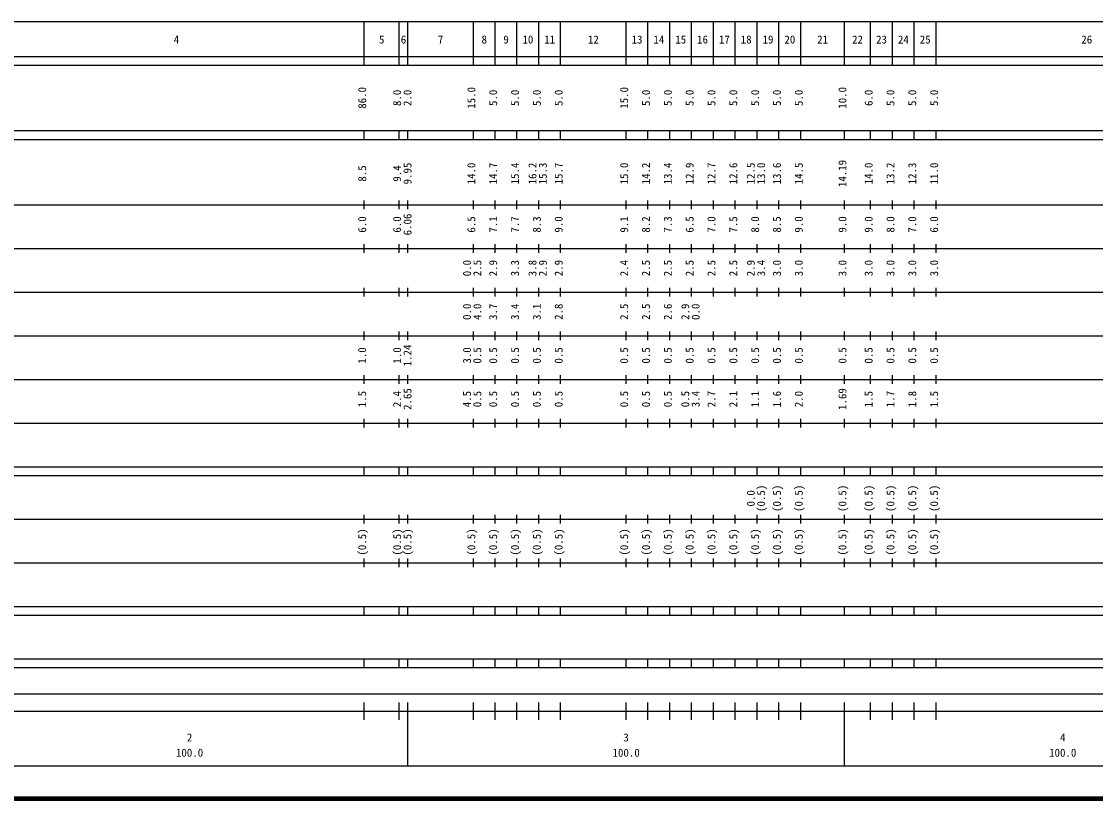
# Model space of a CAD drawing. Units: millimetres on the paper, enlarged 1000 times. Extents: x 40000 to 680000, y 20000 to 380000.
# Drawn here: x 179503 to 425509, y 20000 to 198000 of the extents above; entities that cross this region are included whole.
import ezdxf
from ezdxf.enums import TextEntityAlignment as Align

# ---------------------------------------------------------------- set-up
doc = ezdxf.new("R2010")
doc.units = ezdxf.units.MM
doc.header["$LTSCALE"] = 1000
doc.layers.add('M-TTL', color=2, linetype='Continuous', lineweight=140)
doc.layers.add('M-TTL-BAND', color=7, linetype='Continuous', lineweight=25)
doc.styles.add('ＭＳ ゴシック', font='')
doc.styles.get('ＭＳ ゴシック').set_extended_font_data('MS Gothic')

msp = doc.modelspace()

# ---------------------------------------------------------------- linework, layer by layer
at = {"layer": 'M-TTL'}
msp.add_line((40000, 20000), (680000, 20000), dxfattribs=at)
at = {"layer": 'M-TTL-BAND'}
for p, q in [((68000, 198000), (579000, 198000)), ((258000, 188000), (258000, 198000)), ((266000, 188000), (266000, 198000)), ((268000, 188000), (268000, 198000)), ((283000, 188000), (283000, 198000)), ((288000, 188000), (288000, 198000)), ((293000, 188000), (293000, 198000)), ((298000, 188000), (298000, 198000)), ((303000, 188000), (303000, 198000)), ((318000, 188000), (318000, 198000)), ((323000, 188000), (323000, 198000)), ((328000, 188000), (328000, 198000)), ((333000, 188000), (333000, 198000)), ((338000, 188000), (338000, 198000)), ((343000, 188000), (343000, 198000)), ((348000, 188000), (348000, 198000)), ((353000, 188000), (353000, 198000)), ((358000, 188000), (358000, 198000)), ((368000, 188000), (368000, 198000)), ((374000, 188000), (374000, 198000)), ((379000, 188000), (379000, 198000)), ((384000, 188000), (384000, 198000)), ((389000, 188000), (389000, 198000)), ((40000, 190000), (579000, 190000)), ((40000, 188000), (579000, 188000)), ((40000, 173000), (579000, 173000)), ((258000, 171000), (258000, 173000)), ((266000, 171000), (266000, 173000)), ((268000, 171000), (268000, 173000)), ((283000, 171000), (283000, 173000)), ((288000, 171000), (288000, 173000)), ((293000, 171000), (293000, 173000)), ((298000, 171000), (298000, 173000)), ((303000, 171000), (303000, 173000)), ((318000, 171000), (318000, 173000)), ((323000, 171000), (323000, 173000)), ((328000, 171000), (328000, 173000)), ((333000, 171000), (333000, 173000)), ((338000, 171000), (338000, 173000)), ((343000, 171000), (343000, 173000)), ((348000, 171000), (348000, 173000)), ((353000, 171000), (353000, 173000)), ((358000, 171000), (358000, 173000)), ((368000, 171000), (368000, 173000)), ((374000, 171000), (374000, 173000)), ((379000, 171000), (379000, 173000)), ((384000, 171000), (384000, 173000)), ((389000, 171000), (389000, 173000)), ((40000, 171000), (579000, 171000)), ((40000, 156000), (579000, 156000)), ((258000, 155000), (258000, 157000)), ((266000, 155000), (266000, 157000)), ((268000, 155000), (268000, 157000)), ((283000, 155000), (283000, 157000)), ((288000, 155000), (288000, 157000)), ((293000, 155000), (293000, 157000)), ((298000, 155000), (298000, 157000)), ((303000, 155000), (303000, 157000)), ((318000, 155000), (318000, 157000)), ((323000, 155000), (323000, 157000)), ((328000, 155000), (328000, 157000)), ((333000, 155000), (333000, 157000)), ((338000, 155000), (338000, 157000)), ((343000, 155000), (343000, 157000)), ((348000, 155000), (348000, 157000)), ((353000, 155000), (353000, 157000)), ((358000, 155000), (358000, 157000)), ((368000, 155000), (368000, 157000)), ((374000, 155000), (374000, 157000)), ((379000, 155000), (379000, 157000)), ((384000, 155000), (384000, 157000)), ((389000, 155000), (389000, 157000)), ((46000, 146000), (579000, 146000)), ((258000, 145000), (258000, 147000)), ((266000, 145000), (266000, 147000)), ((268000, 145000), (268000, 147000)), ((283000, 145000), (283000, 147000)), ((288000, 145000), (288000, 147000)), ((293000, 145000), (293000, 147000)), ((298000, 145000), (298000, 147000)), ((303000, 145000), (303000, 147000)), ((318000, 145000), (318000, 147000)), ((323000, 145000), (323000, 147000)), ((328000, 145000), (328000, 147000)), ((333000, 145000), (333000, 147000)), ((338000, 145000), (338000, 147000)), ((343000, 145000), (343000, 147000)), ((348000, 145000), (348000, 147000)), ((353000, 145000), (353000, 147000)), ((358000, 145000), (358000, 147000)), ((368000, 145000), (368000, 147000)), ((374000, 145000), (374000, 147000)), ((379000, 145000), (379000, 147000)), ((384000, 145000), (384000, 147000)), ((389000, 145000), (389000, 147000)), ((52000, 136000), (579000, 136000)), ((258000, 135000), (258000, 137000)), ((266000, 135000), (266000, 137000)), ((268000, 135000), (268000, 137000)), ((283000, 135000), (283000, 137000)), ((288000, 135000), (288000, 137000)), ((293000, 135000), (293000, 137000)), ((298000, 135000), (298000, 137000)), ((303000, 135000), (303000, 137000)), ((318000, 135000), (318000, 137000)), ((323000, 135000), (323000, 137000)), ((328000, 135000), (328000, 137000)), ((333000, 135000), (333000, 137000)), ((338000, 135000), (338000, 137000)), ((343000, 135000), (343000, 137000)), ((348000, 135000), (348000, 137000)), ((353000, 135000), (353000, 137000)), ((358000, 135000), (358000, 137000)), ((368000, 135000), (368000, 137000)), ((374000, 135000), (374000, 137000)), ((379000, 135000), (379000, 137000)), ((384000, 135000), (384000, 137000)), ((389000, 135000), (389000, 137000)), ((46000, 126000), (579000, 126000)), ((258000, 125000), (258000, 127000)), ((266000, 125000), (266000, 127000)), ((268000, 125000), (268000, 127000)), ((283000, 125000), (283000, 127000)), ((288000, 125000), (288000, 127000)), ((293000, 125000), (293000, 127000)), ((298000, 125000), (298000, 127000)), ((303000, 125000), (303000, 127000)), ((318000, 125000), (318000, 127000)), ((323000, 125000), (323000, 127000)), ((328000, 125000), (328000, 127000)), ((333000, 125000), (333000, 127000)), ((338000, 125000), (338000, 127000)), ((343000, 125000), (343000, 127000)), ((348000, 125000), (348000, 127000)), ((353000, 125000), (353000, 127000)), ((358000, 125000), (358000, 127000)), ((368000, 125000), (368000, 127000)), ((374000, 125000), (374000, 127000)), ((379000, 125000), (379000, 127000)), ((384000, 125000), (384000, 127000)), ((389000, 125000), (389000, 127000)), ((52000, 116000), (579000, 116000)), ((258000, 115000), (258000, 117000)), ((266000, 115000), (266000, 117000)), ((268000, 115000), (268000, 117000)), ((283000, 115000), (283000, 117000)), ((288000, 115000), (288000, 117000)), ((293000, 115000), (293000, 117000)), ((298000, 115000), (298000, 117000)), ((303000, 115000), (303000, 117000)), ((318000, 115000), (318000, 117000)), ((323000, 115000), (323000, 117000)), ((328000, 115000), (328000, 117000)), ((333000, 115000), (333000, 117000)), ((338000, 115000), (338000, 117000)), ((343000, 115000), (343000, 117000)), ((348000, 115000), (348000, 117000)), ((353000, 115000), (353000, 117000)), ((358000, 115000), (358000, 117000)), ((368000, 115000), (368000, 117000)), ((374000, 115000), (374000, 117000)), ((379000, 115000), (379000, 117000)), ((384000, 115000), (384000, 117000)), ((389000, 115000), (389000, 117000)), ((46000, 106000), (579000, 106000)), ((258000, 105000), (258000, 107000)), ((266000, 105000), (266000, 107000)), ((268000, 105000), (268000, 107000)), ((283000, 105000), (283000, 107000)), ((288000, 105000), (288000, 107000)), ((293000, 105000), (293000, 107000)), ((298000, 105000), (298000, 107000)), ((303000, 105000), (303000, 107000)), ((318000, 105000), (318000, 107000)), ((323000, 105000), (323000, 107000)), ((328000, 105000), (328000, 107000)), ((333000, 105000), (333000, 107000)), ((338000, 105000), (338000, 107000)), ((343000, 105000), (343000, 107000)), ((348000, 105000), (348000, 107000)), ((353000, 105000), (353000, 107000)), ((358000, 105000), (358000, 107000)), ((368000, 105000), (368000, 107000)), ((374000, 105000), (374000, 107000)), ((379000, 105000), (379000, 107000)), ((384000, 105000), (384000, 107000)), ((389000, 105000), (389000, 107000)), ((40000, 96000), (579000, 96000)), ((258000, 94000), (258000, 96000)), ((266000, 94000), (266000, 96000)), ((268000, 94000), (268000, 96000)), ((283000, 94000), (283000, 96000)), ((288000, 94000), (288000, 96000)), ((293000, 94000), (293000, 96000)), ((298000, 94000), (298000, 96000)), ((303000, 94000), (303000, 96000)), ((318000, 94000), (318000, 96000)), ((323000, 94000), (323000, 96000)), ((328000, 94000), (328000, 96000)), ((333000, 94000), (333000, 96000)), ((338000, 94000), (338000, 96000)), ((343000, 94000), (343000, 96000)), ((348000, 94000), (348000, 96000)), ((353000, 94000), (353000, 96000)), ((358000, 94000), (358000, 96000)), ((368000, 94000), (368000, 96000)), ((374000, 94000), (374000, 96000)), ((379000, 94000), (379000, 96000)), ((384000, 94000), (384000, 96000)), ((389000, 94000), (389000, 96000)), ((40000, 94000), (579000, 94000)), ((49000, 84000), (579000, 84000)), ((258000, 83000), (258000, 85000)), ((266000, 83000), (266000, 85000)), ((268000, 83000), (268000, 85000)), ((283000, 83000), (283000, 85000)), ((288000, 83000), (288000, 85000)), ((293000, 83000), (293000, 85000)), ((298000, 83000), (298000, 85000)), ((303000, 83000), (303000, 85000)), ((318000, 83000), (318000, 85000)), ((323000, 83000), (323000, 85000)), ((328000, 83000), (328000, 85000)), ((333000, 83000), (333000, 85000)), ((338000, 83000), (338000, 85000)), ((343000, 83000), (343000, 85000)), ((348000, 83000), (348000, 85000)), ((353000, 83000), (353000, 85000)), ((358000, 83000), (358000, 85000)), ((368000, 83000), (368000, 85000)), ((374000, 83000), (374000, 85000)), ((379000, 83000), (379000, 85000)), ((384000, 83000), (384000, 85000)), ((389000, 83000), (389000, 85000)), ((40000, 74000), (579000, 74000)), ((258000, 73000), (258000, 75000)), ((266000, 73000), (266000, 75000)), ((268000, 73000), (268000, 75000)), ((283000, 73000), (283000, 75000)), ((288000, 73000), (288000, 75000)), ((293000, 73000), (293000, 75000)), ((298000, 73000), (298000, 75000)), ((303000, 73000), (303000, 75000)), ((318000, 73000), (318000, 75000)), ((323000, 73000), (323000, 75000)), ((328000, 73000), (328000, 75000)), ((333000, 73000), (333000, 75000)), ((338000, 73000), (338000, 75000)), ((343000, 73000), (343000, 75000)), ((348000, 73000), (348000, 75000)), ((353000, 73000), (353000, 75000)), ((358000, 73000), (358000, 75000)), ((368000, 73000), (368000, 75000)), ((374000, 73000), (374000, 75000)), ((379000, 73000), (379000, 75000)), ((384000, 73000), (384000, 75000)), ((389000, 73000), (389000, 75000)), ((40000, 64000), (579000, 64000)), ((258000, 62000), (258000, 64000)), ((266000, 62000), (266000, 64000)), ((268000, 62000), (268000, 64000)), ((283000, 62000), (283000, 64000)), ((288000, 62000), (288000, 64000)), ((293000, 62000), (293000, 64000)), ((298000, 62000), (298000, 64000)), ((303000, 62000), (303000, 64000)), ((318000, 62000), (318000, 64000)), ((323000, 62000), (323000, 64000)), ((328000, 62000), (328000, 64000)), ((333000, 62000), (333000, 64000)), ((338000, 62000), (338000, 64000)), ((343000, 62000), (343000, 64000)), ((348000, 62000), (348000, 64000)), ((353000, 62000), (353000, 64000)), ((358000, 62000), (358000, 64000)), ((368000, 62000), (368000, 64000)), ((374000, 62000), (374000, 64000)), ((379000, 62000), (379000, 64000)), ((384000, 62000), (384000, 64000)), ((389000, 62000), (389000, 64000)), ((40000, 62000), (579000, 62000)), ((40000, 52000), (579000, 52000)), ((258000, 50000), (258000, 52000)), ((266000, 50000), (266000, 52000)), ((268000, 50000), (268000, 52000)), ((283000, 50000), (283000, 52000)), ((288000, 50000), (288000, 52000)), ((293000, 50000), (293000, 52000)), ((298000, 50000), (298000, 52000)), ((303000, 50000), (303000, 52000)), ((318000, 50000), (318000, 52000)), ((323000, 50000), (323000, 52000)), ((328000, 50000), (328000, 52000)), ((333000, 50000), (333000, 52000)), ((338000, 50000), (338000, 52000)), ((343000, 50000), (343000, 52000)), ((348000, 50000), (348000, 52000)), ((353000, 50000), (353000, 52000)), ((358000, 50000), (358000, 52000)), ((368000, 50000), (368000, 52000)), ((374000, 50000), (374000, 52000)), ((379000, 50000), (379000, 52000)), ((384000, 50000), (384000, 52000)), ((389000, 50000), (389000, 52000)), ((40000, 50000), (579000, 50000)), ((71000, 44000), (565000, 44000)), ((258000, 38000), (258000, 42000)), ((266000, 38000), (266000, 42000)), ((268000, 27500), (268000, 42000)), ((283000, 38000), (283000, 42000)), ((288000, 38000), (288000, 42000)), ((293000, 38000), (293000, 42000)), ((298000, 38000), (298000, 42000)), ((303000, 38000), (303000, 42000)), ((318000, 38000), (318000, 42000)), ((323000, 38000), (323000, 42000)), ((328000, 38000), (328000, 42000)), ((333000, 38000), (333000, 42000)), ((338000, 38000), (338000, 42000)), ((343000, 38000), (343000, 42000)), ((348000, 38000), (348000, 42000)), ((353000, 38000), (353000, 42000)), ((358000, 38000), (358000, 42000)), ((368000, 27500), (368000, 42000)), ((374000, 38000), (374000, 42000)), ((379000, 38000), (379000, 42000)), ((384000, 38000), (384000, 42000)), ((389000, 38000), (389000, 42000)), ((40000, 40000), (579000, 40000)), ((68000, 27500), (579000, 27500))]:
    msp.add_line(p, q, dxfattribs=at)

# ---------------------------------------------------------------- texts
at = {"layer": 'M-TTL-BAND', "style": 'ＭＳ ゴシック'}
for s, p in [('4', (215000, 192405)), ('5', (262000, 192405)), ('6', (267000, 192405)), ('7', (275500, 192405)), ('8', (285500, 192405)), ('9', (290500, 192405)), ('10', (295500, 192405)), ('11', (300500, 192405)), ('12', (310500, 192405)), ('13', (320500, 192405)), ('14', (325500, 192405)), ('15', (330500, 192405)), ('16', (335500, 192405)), ('17', (340500, 192405)), ('18', (345500, 192405)), ('19', (350500, 192405)), ('20', (355500, 192405)), ('21', (363000, 192405)), ('22', (371000, 192405)), ('23', (376500, 192405)), ('24', (381500, 192405)), ('25', (386500, 192405)), ('26', (423500, 192405)), ('2', (218000, 32523)), ('3', (318000, 32523)), ('4', (418000, 32523)), ('100.0', (218000, 29033)), ('100.0', (318000, 29033)), ('100.0', (418000, 29033))]:
    msp.add_text(s, height=1833, dxfattribs=at).set_placement(p, align=Align.BOTTOM_CENTER)
for s, p in [('86.0', (259000, 180500)), ('8.0', (267000, 180500)), ('2.0', (269380, 180500)), ('15.0', (284000, 180500)), ('5.0', (289000, 180500)), ('5.0', (294000, 180500)), ('5.0', (299000, 180500)), ('5.0', (304000, 180500)), ('15.0', (319000, 180500)), ('5.0', (324000, 180500)), ('5.0', (329000, 180500)), ('5.0', (334000, 180500)), ('5.0', (339000, 180500)), ('5.0', (344000, 180500)), ('5.0', (349000, 180500)), ('5.0', (354000, 180500)), ('5.0', (359000, 180500)), ('10.0', (369000, 180500)), ('6.0', (375000, 180500)), ('5.0', (380000, 180500)), ('5.0', (385000, 180500)), ('5.0', (390000, 180500)), ('8.5', (259000, 163174)), ('9.4', (267000, 163174)), ('9.95', (269380, 163174)), ('14.0', (284000, 163174)), ('14.7', (289000, 163174)), ('15.4', (294000, 163174)), ('16.2', (298000, 163174)), ('15.3', (300370, 163174)), ('15.7', (304000, 163174)), ('15.0', (319000, 163174)), ('14.2', (324000, 163174)), ('13.4', (329000, 163174)), ('12.9', (334000, 163174)), ('12.7', (339000, 163174)), ('12.6', (344000, 163174)), ('12.5', (348000, 163174)), ('13.0', (350370, 163174)), ('13.6', (354000, 163174)), ('14.5', (359000, 163174)), ('14.19', (369000, 163174)), ('14.0', (375000, 163174)), ('13.2', (380000, 163174)), ('12.3', (385000, 163174)), ('11.0', (390000, 163174)), ('6.0', (259000, 151500)), ('6.0', (267000, 151500)), ('6.06', (269380, 151500)), ('6.5', (284000, 151500)), ('7.1', (289000, 151500)), ('7.7', (294000, 151500)), ('8.3', (299000, 151500)), ('9.0', (304000, 151500)), ('9.1', (319000, 151500)), ('8.2', (324000, 151500)), ('7.3', (329000, 151500)), ('6.5', (334000, 151500)), ('7.0', (339000, 151500)), ('7.5', (344000, 151500)), ('8.0', (349000, 151500)), ('8.5', (354000, 151500)), ('9.0', (359000, 151500)), ('9.0', (369000, 151500)), ('9.0', (375000, 151500)), ('8.0', (380000, 151500)), ('7.0', (385000, 151500)), ('6.0', (390000, 151500)), ('0.0', (283000, 141500)), ('2.5', (285370, 141500)), ('2.9', (289000, 141500)), ('3.3', (294000, 141500)), ('3.8', (298000, 141500)), ('2.9', (300370, 141500)), ('2.9', (304000, 141500)), ('2.4', (319000, 141500)), ('2.5', (324000, 141500)), ('2.5', (329000, 141500)), ('2.5', (334000, 141500)), ('2.5', (339000, 141500)), ('2.5', (344000, 141500)), ('2.9', (348000, 141500)), ('3.4', (350370, 141500)), ('3.0', (354000, 141500)), ('3.0', (359000, 141500)), ('3.0', (369000, 141500)), ('3.0', (375000, 141500)), ('3.0', (380000, 141500)), ('3.0', (385000, 141500)), ('3.0', (390000, 141500)), ('0.0', (283000, 131500)), ('4.0', (285370, 131500)), ('3.7', (289000, 131500)), ('3.4', (294000, 131500)), ('3.1', (299000, 131500)), ('2.8', (304000, 131500)), ('2.5', (319000, 131500)), ('2.5', (324000, 131500)), ('2.6', (329000, 131500)), ('2.9', (333000, 131500)), ('0.0', (335370, 131500)), ('1.0', (259000, 121500)), ('1.0', (267000, 121500)), ('1.24', (269380, 121500)), ('3.0', (283000, 121500)), ('0.5', (285370, 121500)), ('0.5', (289000, 121500)), ('0.5', (294000, 121500)), ('0.5', (299000, 121500)), ('0.5', (304000, 121500)), ('0.5', (319000, 121500)), ('0.5', (324000, 121500)), ('0.5', (329000, 121500)), ('0.5', (334000, 121500)), ('0.5', (339000, 121500)), ('0.5', (344000, 121500)), ('0.5', (349000, 121500)), ('0.5', (354000, 121500)), ('0.5', (359000, 121500)), ('0.5', (369000, 121500)), ('0.5', (375000, 121500)), ('0.5', (380000, 121500)), ('0.5', (385000, 121500)), ('0.5', (390000, 121500)), ('1.5', (259000, 111500)), ('2.4', (267000, 111500)), ('2.65', (269380, 111500)), ('4.5', (283000, 111500)), ('0.5', (285370, 111500)), ('0.5', (289000, 111500)), ('0.5', (294000, 111500)), ('0.5', (299000, 111500)), ('0.5', (304000, 111500)), ('0.5', (319000, 111500)), ('0.5', (324000, 111500)), ('0.5', (329000, 111500)), ('0.5', (333000, 111500)), ('3.4', (335370, 111500)), ('2.7', (339000, 111500)), ('2.1', (344000, 111500)), ('1.1', (349000, 111500)), ('1.6', (354000, 111500)), ('2.0', (359000, 111500)), ('1.69', (369000, 111500)), ('1.5', (375000, 111500)), ('1.7', (380000, 111500)), ('1.8', (385000, 111500)), ('1.5', (390000, 111500)), ('(0.5)', (350370, 88764)), ('(0.5)', (354000, 88764)), ('(0.5)', (359000, 88764)), ('(0.5)', (369000, 88764)), ('(0.5)', (375000, 88764)), ('(0.5)', (380000, 88764)), ('(0.5)', (385000, 88764)), ('(0.5)', (390000, 88764)), ('0.0', (348000, 88764)), ('(0.5)', (259000, 78764)), ('(0.5)', (267000, 78764)), ('(0.5)', (269380, 78764)), ('(0.5)', (284000, 78764)), ('(0.5)', (289000, 78764)), ('(0.5)', (294000, 78764)), ('(0.5)', (299000, 78764)), ('(0.5)', (304000, 78764)), ('(0.5)', (319000, 78764)), ('(0.5)', (324000, 78764)), ('(0.5)', (329000, 78764)), ('(0.5)', (334000, 78764)), ('(0.5)', (339000, 78764)), ('(0.5)', (344000, 78764)), ('(0.5)', (349000, 78764)), ('(0.5)', (354000, 78764)), ('(0.5)', (359000, 78764)), ('(0.5)', (369000, 78764)), ('(0.5)', (375000, 78764)), ('(0.5)', (380000, 78764)), ('(0.5)', (385000, 78764)), ('(0.5)', (390000, 78764))]:
    msp.add_text(s, height=1833, rotation=90, dxfattribs=at).set_placement(p, align=Align.BOTTOM_CENTER)

doc.saveas('drawing.dxf')
